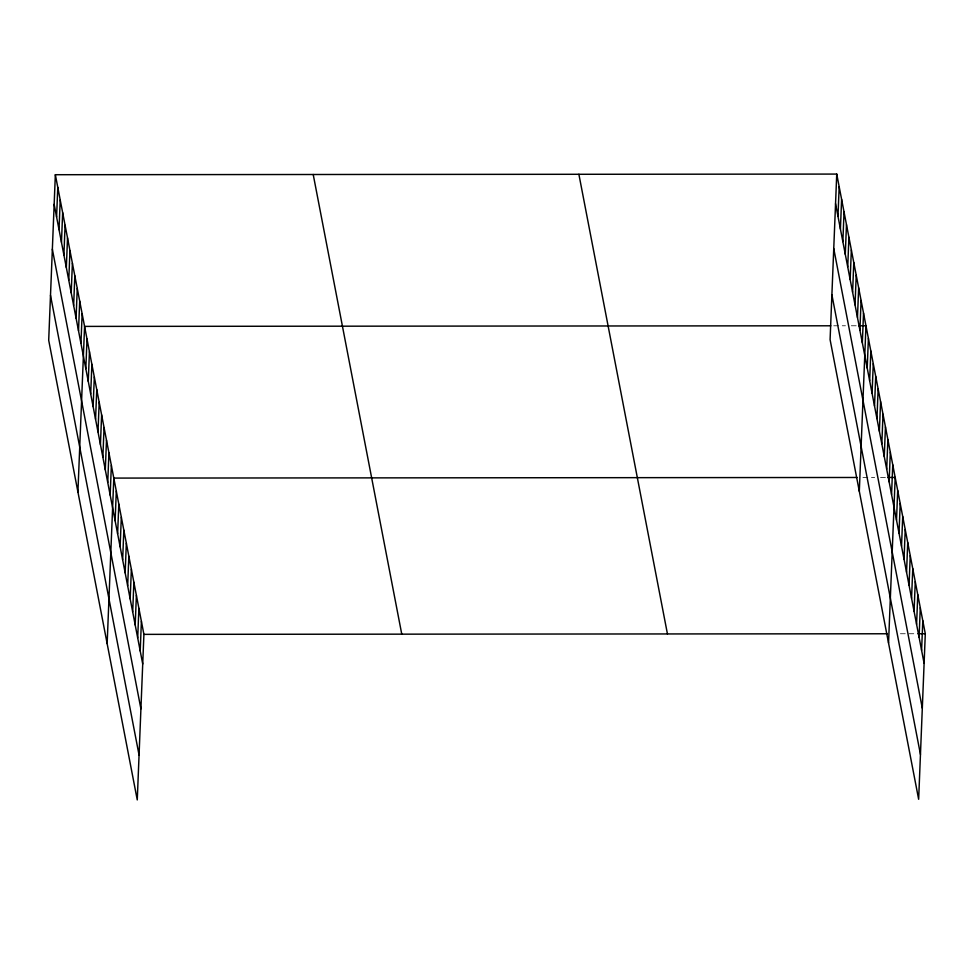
<?xml version="1.0" encoding="UTF-8"?>
<svg xmlns="http://www.w3.org/2000/svg" width="974" height="974" viewBox="0 0 974 974"><rect width="100%" height="100%" fill="white"/><g stroke="black" fill="none" stroke-linecap="round" stroke-linejoin="round"><path stroke-width="0.73" stroke-dasharray="4.87 3.65" d="M833.732 325.791L845.456 325.779M851.313 325.779L857.169 325.779M862.952 477.479L874.676 477.467M880.533 477.467L886.401 477.455M900.39 633.757L916.51 633.745"/><path stroke-width="1.46" d="M55.348 174.711L48.7 340.267L137.261 799.922L143.909 634.366L55.348 174.711L836.739 174.078L925.3 633.733L918.652 799.289L830.091 339.634L836.739 174.078M56.589 216.983L57.783 187.349M59.024 229.62L60.218 199.987M61.472 242.258L62.653 212.636M63.907 254.896L65.088 225.274M66.342 267.546L67.523 237.912M68.777 280.183L69.958 250.549M71.212 292.821L72.393 263.199M73.647 305.459L74.828 275.837M76.082 318.108L77.263 288.474M78.517 330.746L79.698 301.112M80.952 343.384L82.145 313.762M77.92 491.955L84.58 326.4L830.798 325.791M85.822 368.659L87.015 339.037M88.257 381.309L89.45 351.675M90.692 393.946L91.885 364.313M93.127 406.584L94.32 376.962M95.562 419.222L96.755 389.6M97.997 431.872L99.19 402.238M100.432 444.509L101.625 414.875M102.867 457.147L104.06 427.525M105.302 469.785L106.495 440.163M107.737 482.434L108.93 452.8M110.172 495.072L111.365 465.438M107.152 643.631L113.8 478.088L857.096 477.479M115.115 520.737L116.308 491.103M117.623 533.752L118.816 504.13M120.131 546.779L121.324 517.157M122.651 559.807L123.832 530.173M125.159 572.834L126.34 543.2M127.667 585.849L128.848 556.227M130.175 598.876L131.368 569.242M132.683 611.903L133.876 582.269M135.191 624.918L136.384 595.297M137.699 637.946L138.892 608.324M140.207 650.973L141.4 621.339M837.981 216.35L839.174 186.716M840.416 228.987L841.609 199.366M842.851 241.625L844.044 212.003M845.286 254.275L846.479 224.641M847.733 266.913L848.914 237.279M850.168 279.55L851.349 249.928M852.603 292.188L853.784 262.566M855.038 304.838L856.219 275.204M857.473 317.475L858.654 287.841M859.908 330.113L861.089 300.491M862.343 342.751L863.524 313.129M859.311 491.322L865.959 325.766L858.642 325.766M867.213 368.038L868.406 338.404M869.648 380.676L870.841 351.042M872.083 393.313L873.276 363.692M874.518 405.951L875.711 376.329M876.953 418.601L878.146 388.967M879.388 431.238L880.581 401.605M881.823 443.876L883.016 414.254M884.258 456.514L885.451 426.892M886.693 469.164L887.886 439.53M889.128 481.801L890.321 452.167M891.563 494.439L892.756 464.817M888.544 643.01L895.191 477.455L887.862 477.455M896.506 520.104L897.699 490.482M899.014 533.131L900.207 503.497M901.522 546.146L902.715 516.524M904.042 559.173L905.223 529.552M906.551 572.201L907.731 542.567M909.059 585.216L910.24 555.594M911.567 598.243L912.76 568.621M914.075 611.27L915.268 581.636M916.583 624.297L917.776 594.664M919.091 637.313L920.284 607.691M921.599 650.34L922.792 620.706M143.909 634.366L887.204 633.77M917.971 633.745L925.3 633.733M835.546 203.712L924.107 663.367M833.744 248.565L922.305 708.22M831.893 294.781L920.454 754.436M578.885 174.285L667.446 633.94M313.214 174.504L401.763 634.159M54.154 204.333L142.715 663.988M52.352 249.198L140.913 708.853M50.502 295.414L139.063 755.069"/></g></svg>
